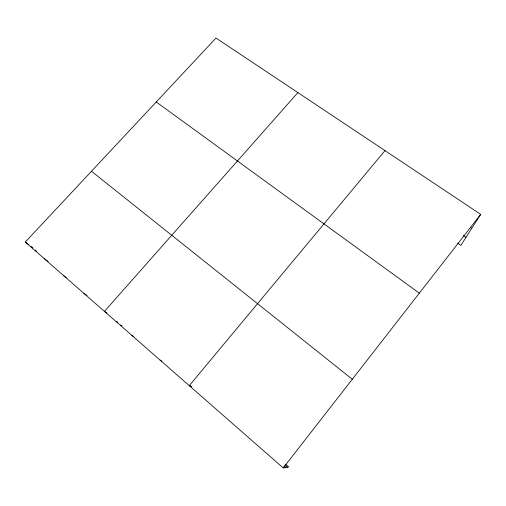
<?xml version="1.0" encoding="UTF-8"?>
<svg xmlns="http://www.w3.org/2000/svg" width="506" height="506" viewBox="0 0 506 506"><rect width="100%" height="100%" fill="white"/><g stroke="black" fill="none" stroke-linecap="round" stroke-linejoin="round"><path stroke-width="0.76" d="M285.757 464.382L288.692 466.937L283.227 467.949L25.3 242.058L215.999 38.051L480.7 214.354L460.877 245.378L457.633 243.146M283.227 467.949L480.7 214.354M385.003 150.617L189.269 385.661L191.23 386.755M297.907 92.604L104.457 311.38L106.779 312.967M160.048 360.07L161.926 361.227M131.794 335.326L133.603 336.509M470.441 227.517L471.731 228.389M463.433 235.568L466.02 237.333M83.933 293.404L87.07 295.599M63.908 275.871L66.261 277.547M44.37 258.762L48.121 261.469M156.24 101.978L419.322 293.176M25.3 242.058L28.817 244.632M91.485 171.256L352.296 379.247M284.941 465.153L287.288 467.196M283.955 465.95L285.713 467.487M31.163 246.435L32.928 247.978M35.275 250.034L36.451 251.065M116.709 321.316L117.873 322.341M120.795 324.896L121.965 325.921M190.123 385.585L191.3 386.609"/></g></svg>
